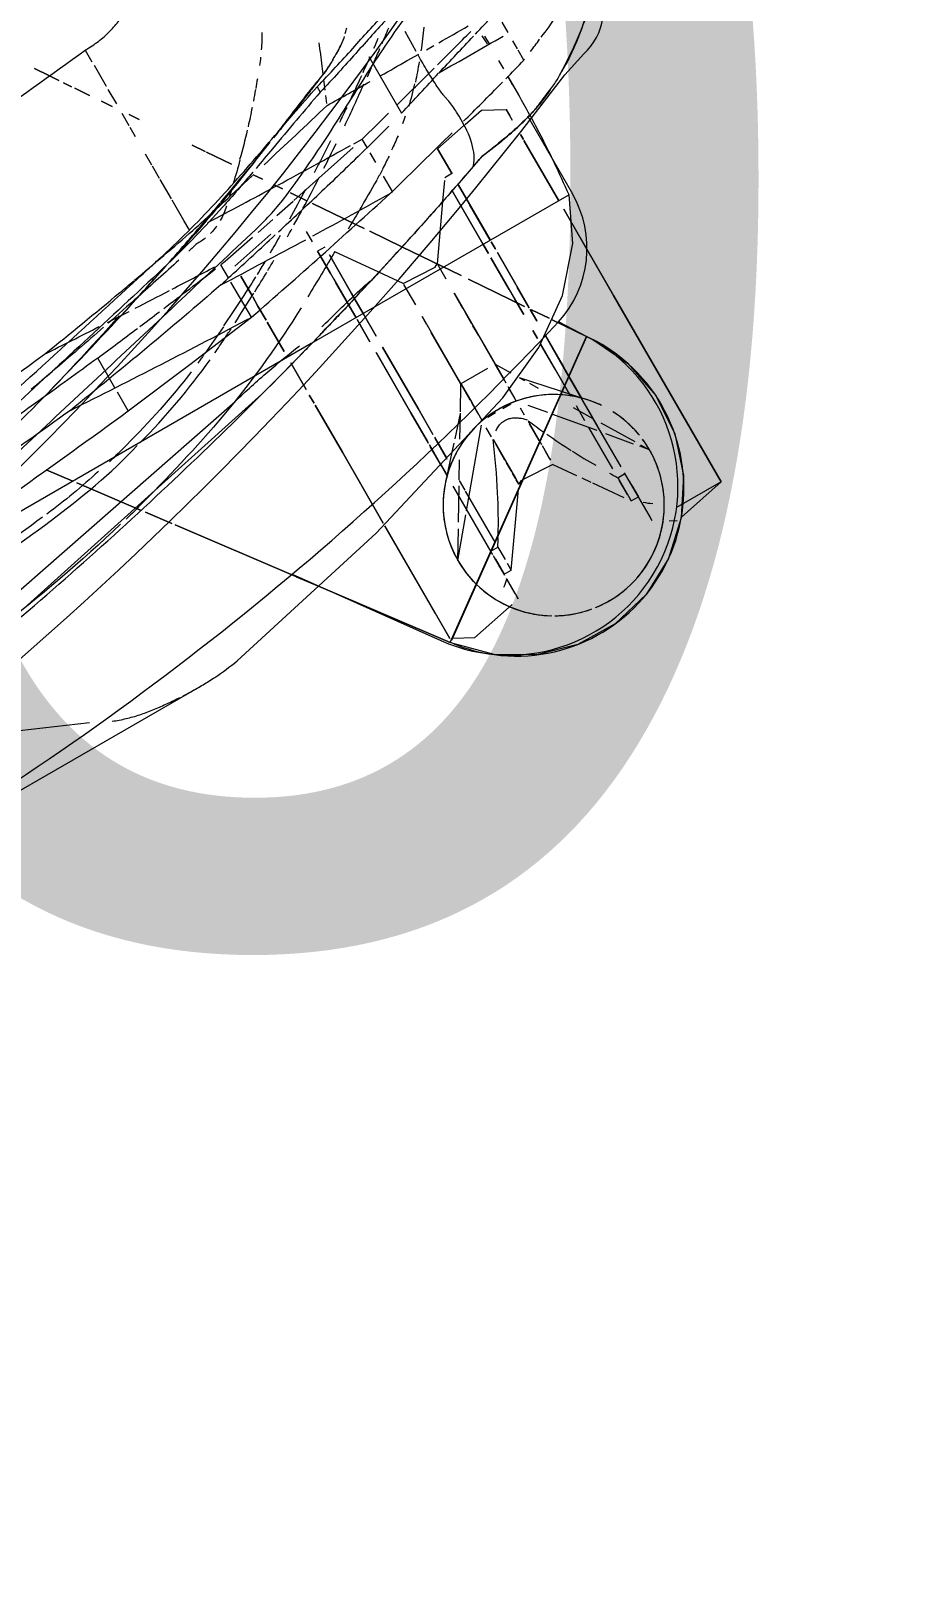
# Model space of a CAD drawing. Header units: inches. Extents: x 6664 to 8129, y 209 to 1287.
# Drawn here: x 7407.92 to 7413.18, y 523.43 to 532.66 of the extents above; entities that cross this region are included whole.
import ezdxf

# ---------------------------------------------------------------- set-up
doc = ezdxf.new("R2010")
doc.units = ezdxf.units.IN
doc.header["$MEASUREMENT"] = 0
doc.layers.add('A-ANNO-NOTE', color=131, linetype='Continuous', lineweight=30)
doc.layers.add('I-FURN', color=30, linetype='Continuous', lineweight=9)
doc.styles.add('Swis721 Lt BT', font='swissl.ttf', dxfattribs={"height": 9})

# ---------------------------------------------------------------- blocks, each defined once
blk = doc.blocks.new('Allsteel Seating Acuity Work-Conference Chair1 - Fully Adj_ Arms_ Mesh Back-V142-11th FLOOR POWER _ SIGNAL')
at = {"layer": 'I-FURN', "lineweight": 13}
for p, q in [((-8.5764, 10.8965), (-8.2657, 10.9604)), ((-6.7116, 10.9104), (-8.3158, 9.745)), ((-6.6965, 10.9183), (-8.3147, 9.7427)), ((-8.2332, 10.9671), (-8.1908, 10.9439)), ((-6.7073, 10.9327), (-6.698, 10.9203)), ((-6.7073, 10.9327), (-6.6965, 10.9183)), ((-6.6965, 10.9183), (-6.1824, 10.2331)), ((-6.1824, 10.2331), (-6.6965, 10.9183)), ((-8.5764, 10.8965), (-8.2698, 10.8965)), ((-8.5764, 10.8965), (-8.5764, 9.2955)), ((-8.5764, 9.6129), (-8.5764, 10.8965)), ((-8.5764, 10.8965), (-8.5764, 9.6129)), ((-8.104, 10.7918), (-8.104, 10.8893)), ((-8.104, 10.8701), (-8.104, 10.5607)), ((-7.1785, 10.8952), (-7.1785, 10.8701)), ((-7.1785, 10.7607), (-7.1785, 10.8952)), ((-7.1785, 10.8601), (-7.1785, 10.7557)), ((-6.706, 10.8965), (-6.706, 10.7245)), ((-6.706, 10.1201), (-6.706, 10.8965)), ((-6.0819, 10.0936), (-6.6529, 10.8794)), ((-8.104, 10.6166), (-8.104, 10.7607)), ((-8.0546, 10.7267), (-8.104, 10.7267)), ((-8.104, 10.6481), (-8.104, 10.7265)), ((-8.104, 10.7265), (-8.104, 10.6403)), ((-8.0546, 10.7265), (-8.0546, 10.7267)), ((-8.0546, 10.7267), (-8.0546, 10.6972)), ((-8.0546, 10.5701), (-8.0546, 10.7265)), ((-7.2278, 10.7267), (-7.5048, 10.3311)), ((-7.1785, 10.7267), (-7.2278, 10.7267)), ((-7.2278, 10.7265), (-7.2278, 10.7267)), ((-7.2278, 10.7267), (-7.2278, 10.6817)), ((-7.2278, 10.6786), (-7.2278, 10.7265)), ((-7.1785, 10.7351), (-7.1785, 10.5991)), ((-7.1785, 10.6226), (-7.1785, 10.7265)), ((-7.1785, 10.7265), (-7.1785, 10.6113)), ((-6.706, 10.7245), (-6.706, 10.1201)), ((-8.0546, 10.6817), (-8.0546, 10.5825)), ((-7.9079, 10.5172), (-8.0271, 10.6873)), ((-7.2278, 10.567), (-7.2278, 10.6521)), ((-7.1785, 10.6764), (-7.1785, 10.62)), ((-8.0546, 10.567), (-8.104, 10.567)), ((-7.1785, 10.567), (-7.2278, 10.567)), ((-7.2278, 10.5328), (-7.2278, 10.1811)), ((-7.1785, 10.5926), (-7.1785, 10.1255)), ((-7.1785, 10.5712), (-7.1785, 10.1742)), ((-8.2698, 10.464), (-8.3017, 10.5172)), ((-8.3017, 10.5172), (-8.2627, 10.4705)), ((-8.2368, 10.4395), (-8.1239, 10.3044)), ((-8.104, 10.5196), (-8.104, 10.2524)), ((-8.104, 10.5097), (-8.104, 10.1841)), ((-8.0546, 10.5056), (-8.0546, 10.2195)), ((-7.868, 10.4601), (-7.9019, 10.5086)), ((-6.9807, 10.5172), (-7.1582, 10.3047)), ((-6.9807, 10.5172), (-7.0775, 10.356)), ((-8.1301, 10.2314), (-8.2496, 10.4305)), ((-7.7587, 10.3041), (-7.8479, 10.4314)), ((-2.8289, 10.3989), (-5.2596, 10.3989)), ((-8.0879, 10.2613), (-7.9039, 10.0411)), ((-7.7587, 10.3041), (-7.569, 10.294)), ((-7.7587, 10.2637), (-7.7587, 10.2743)), ((-7.7587, 10.2686), (-7.7587, 10.2148)), ((-7.7587, 10.174), (-7.7587, 10.2637)), ((-7.569, 10.294), (-7.5445, 10.2927)), ((-7.5445, 10.2927), (-7.5237, 10.3041)), ((-7.5237, 10.2637), (-7.5237, 10.3041)), ((-7.5237, 10.3041), (-7.5237, 10.2743)), ((-7.5237, 10.2686), (-7.5237, 10.23)), ((-7.5237, 9.997), (-7.5237, 10.2637)), ((-7.1742, 10.2857), (-7.5058, 9.8887)), ((-7.0987, 10.3207), (-7.2097, 10.1359)), ((-4.1416, 10.0598), (-4.5915, 10.2549)), ((-8.104, 10.2381), (-8.104, 10.0611)), ((-8.104, 10.1742), (-8.104, 10.057)), ((-8.0333, 10.0702), (-8.1028, 10.186)), ((-8.0546, 10.1742), (-8.0546, 10.0721)), ((-7.7587, 10.0068), (-7.7587, 10.1678)), ((-7.5237, 10.2148), (-7.5237, 10.1578)), ((-7.2278, 10.1742), (-7.2278, 10.1093)), ((-7.1785, 10.1742), (-7.1785, 10.1197)), ((-6.1824, 10.2331), (-6.0962, 10.1182)), ((-6.0962, 10.1182), (-6.1824, 10.2331)), ((-8.1252, 10.0677), (-7.8451, 9.7567)), ((-7.7587, 10.1388), (-7.7587, 10.0246)), ((-7.5237, 10.1388), (-7.5237, 10.0246)), ((-7.2285, 10.1045), (-7.2899, 10.0022)), ((-7.2735, 9.9385), (-7.1572, 10.0677)), ((-6.706, 10.102), (-6.706, 9.6129)), ((-6.706, 9.6129), (-6.706, 10.102)), ((-6.0941, 10.1154), (-5.6241, 9.489)), ((-5.6241, 9.489), (-6.0941, 10.1154)), ((-8.104, 10.0558), (-8.104, 9.8492)), ((-8.104, 10.0518), (-8.104, 9.8483)), ((-8.104, 9.6129), (-8.104, 10.0459)), ((-8.104, 9.8338), (-8.104, 10.0459)), ((-8.0546, 10.0058), (-8.0546, 9.8189)), ((-8.0546, 9.644), (-8.0546, 10.0021)), ((-7.8872, 10.0211), (-7.8074, 9.9255)), ((-7.5237, 9.9791), (-7.5237, 9.9156)), ((-7.1785, 10.0558), (-7.1785, 9.9779)), ((-7.1785, 10.0518), (-7.1785, 9.9755)), ((-7.1785, 9.9664), (-7.1785, 10.0459)), ((-7.1785, 9.9667), (-7.1785, 10.0459)), ((-7.1785, 9.9779), (-7.1785, 9.8492)), ((-7.1785, 9.9755), (-7.1785, 9.8483)), ((-7.7587, 9.9638), (-7.7587, 9.9156)), ((-7.3533, 9.8967), (-7.4335, 9.7632)), ((-7.3103, 9.8977), (-7.2735, 9.9385)), ((-7.2278, 9.9627), (-7.2278, 9.8189)), ((-7.2278, 9.8106), (-7.2278, 9.9533)), ((-7.1785, 9.8326), (-7.1785, 9.9667)), ((-7.1785, 9.8338), (-7.1785, 9.9664)), ((-8.104, 9.8462), (-8.104, 9.6129)), ((-8.104, 9.8452), (-8.104, 9.6129)), ((-8.104, 9.6129), (-8.104, 9.8309)), ((-8.0546, 9.8189), (-8.0546, 9.6453)), ((-7.8794, 9.8139), (-7.9102, 9.8652)), ((-7.7587, 9.7668), (-7.7587, 9.8672)), ((-7.7587, 9.8485), (-7.7587, 9.7778)), ((-7.7587, 9.7683), (-7.7587, 9.8373)), ((-7.7212, 9.8672), (-7.6666, 9.8672)), ((-7.6158, 9.8672), (-7.5612, 9.8672)), ((-7.5237, 9.7423), (-7.5237, 9.8627)), ((-7.5237, 9.8247), (-7.5237, 9.7506)), ((-7.5237, 9.8138), (-7.5237, 9.7423)), ((-7.4308, 9.7638), (-7.3272, 9.8788)), ((-7.2278, 9.7948), (-7.2278, 9.6129)), ((-7.1785, 9.8241), (-7.1785, 9.6129)), ((-7.1785, 9.8233), (-7.1785, 9.6129)), ((-7.1785, 9.6129), (-7.1785, 9.8118)), ((-7.1785, 9.6129), (-7.1785, 9.8103)), ((-8.3161, 9.7448), (-8.3381, 9.7773)), ((-8.3147, 9.7427), (-8.3381, 9.7773)), ((-8.3147, 9.7427), (-8.2127, 9.5842)), ((-8.3147, 9.7427), (-8.1846, 9.5509)), ((-8.1846, 9.5509), (-8.3147, 9.7427)), ((-7.8448, 9.7563), (-7.8625, 9.7857)), ((-7.8451, 9.7567), (-7.8446, 9.756)), ((-7.7587, 9.6129), (-7.8142, 9.7053)), ((-7.7587, 9.6129), (-7.7587, 9.7423)), ((-7.7587, 9.7245), (-7.7587, 9.6129)), ((-7.7587, 9.6129), (-7.7587, 9.7175)), ((-7.5237, 9.6143), (-7.5237, 9.7423)), ((-7.5237, 9.7245), (-7.5237, 9.6144)), ((-7.5237, 9.7175), (-7.5237, 9.6143)), ((-7.4376, 9.7563), (-7.5224, 9.6151)), ((-7.2278, 9.6129), (-7.2278, 9.7874)), ((-8.5764, 9.0969), (-8.5764, 9.6129)), ((-8.5764, 9.6129), (-8.5764, 9.0969)), ((-8.0546, 9.606), (-8.0546, 9.5509)), ((-8.0546, 9.5509), (-8.0546, 9.606)), ((-7.7587, 9.6129), (-7.7587, 9.478)), ((-7.7587, 9.1241), (-7.7587, 9.6129)), ((-7.5263, 9.6129), (-7.7096, 9.6129)), ((-7.5237, 9.6129), (-7.5237, 9.2584)), ((-7.5237, 9.1492), (-7.5237, 9.6129)), ((-7.2278, 9.6129), (-7.2278, 9.1902)), ((-7.2278, 9.1902), (-7.2278, 9.6129)), ((-7.1785, 9.6129), (-7.1785, 9.1988)), ((-7.1785, 9.1988), (-7.1785, 9.6129)), ((-7.1785, 9.6129), (-7.1785, 9.2045)), ((-7.1785, 9.2045), (-7.1785, 9.6129)), ((-6.706, 9.6129), (-6.706, 9.2877)), ((-6.706, 9.2877), (-6.706, 9.6129)), ((-6.4622, 9.0725), (-3.8681, 9.6219)), ((-8.1755, 9.5375), (-8.1096, 9.4402)), ((-8.1096, 9.4402), (-8.1755, 9.5375)), ((-8.104, 9.5152), (-8.104, 9.438)), ((-8.104, 9.438), (-8.104, 9.5152)), ((-8.104, 9.5133), (-8.104, 9.4346)), ((-8.104, 9.4346), (-8.104, 9.5133)), ((-8.104, 9.424), (-8.104, 9.2806)), ((-8.104, 9.0471), (-8.104, 9.424)), ((-8.0546, 9.4426), (-8.0546, 9.3442)), ((-8.0546, 9.3442), (-8.0546, 9.4426)), ((-5.6109, 9.4715), (-5.5087, 9.3353)), ((-5.5087, 9.3353), (-5.6109, 9.4715)), ((-8.104, 9.4204), (-8.104, 9.2752)), ((-8.104, 9.2752), (-8.104, 9.4204)), ((-8.0839, 9.4022), (-7.8747, 9.0937)), ((-7.8747, 9.0937), (-8.0839, 9.4022)), ((-8.0546, 9.3442), (-8.0546, 9.2877)), ((-8.0546, 9.0511), (-8.0546, 9.3442)), ((-7.7587, 9.4142), (-7.7587, 9.3483)), ((-7.7587, 9.3328), (-7.7587, 9.2584)), ((-8.104, 9.2638), (-8.104, 9.0471)), ((-8.104, 9.2583), (-8.104, 9.0431)), ((-8.104, 9.0431), (-8.104, 9.2583)), ((-8.0546, 9.2687), (-8.0546, 9.0511)), ((-6.706, 9.2749), (-6.706, 9.2179)), ((-6.706, 9.2179), (-6.706, 9.2749)), ((-5.4898, 9.3101), (-5.2861, 9.0387)), ((-5.2861, 9.0387), (-5.4898, 9.3101)), ((-7.7587, 9.2288), (-7.7587, 9.1241)), ((-7.5237, 9.2028), (-7.5237, 9.1492)), ((-6.706, 9.1801), (-6.706, 8.9972)), ((-6.706, 8.9972), (-6.706, 9.1801)), ((-8.5764, 9.0173), (-8.5764, 9.0969)), ((-8.5764, 9.0969), (-8.5764, 9.0173)), ((-7.8479, 9.0541), (-7.6272, 8.7286)), ((-7.6272, 8.7286), (-7.8479, 9.0541)), ((-7.5237, 8.9285), (-7.5237, 9.0689)), ((-7.2278, 9.1137), (-7.2278, 8.9582)), ((-7.2278, 8.9582), (-7.2278, 9.1137)), ((-7.1785, 9.1246), (-7.1785, 8.971)), ((-7.1785, 8.971), (-7.1785, 9.1246)), ((-7.1785, 9.1193), (-7.1785, 9.0112)), ((-7.1785, 9.0112), (-7.1785, 9.1193)), ((-6.6186, 9.0301), (-6.4622, 9.0725)), ((-8.6675, 8.4261), (-8.6675, 8.9634)), ((-8.104, 9.019), (-8.104, 8.971)), ((-8.104, 8.971), (-8.104, 9.019)), ((-8.104, 9.0157), (-8.104, 8.9694)), ((-8.104, 8.9694), (-8.104, 9.0157)), ((-8.0546, 9.0211), (-8.0546, 8.9582)), ((-8.0546, 8.9582), (-8.0546, 9.0211)), ((-7.7587, 8.9285), (-7.7587, 9.0255)), ((-5.2861, 9.0387), (-5.241, 8.9785)), ((-5.241, 8.9785), (-5.2861, 9.0387)), ((-8.6471, 8.958), (-6.8696, 8.958)), ((-8.5764, 8.5427), (-8.5764, 8.9549)), ((-8.5764, 8.9549), (-8.5764, 8.5427)), ((-8.104, 8.9579), (-8.104, 8.7118)), ((-8.104, 8.5818), (-8.104, 8.9579)), ((-8.104, 8.9549), (-8.104, 8.7254)), ((-8.104, 8.5793), (-8.104, 8.9549)), ((-8.0546, 8.9579), (-8.0546, 8.5848)), ((-8.0546, 8.5848), (-8.0546, 8.9579)), ((-7.973, 8.6156), (-7.7587, 8.9217)), ((-7.5237, 8.9217), (-7.4325, 8.7913)), ((-7.2278, 8.9579), (-7.2278, 8.8202)), ((-7.2278, 8.8202), (-7.2278, 8.9579)), ((-7.1785, 8.9579), (-7.1785, 8.8384)), ((-7.1785, 8.8384), (-7.1785, 8.9579)), ((-7.1785, 8.9549), (-7.1785, 8.8475)), ((-7.1785, 8.8475), (-7.1785, 8.9549)), ((-6.8696, 8.958), (-3.5114, 8.958)), ((-6.706, 8.9172), (-6.706, 8.7148)), ((-6.706, 8.7148), (-6.706, 8.9172)), ((-5.2256, 8.958), (-5.1217, 8.8195)), ((-5.1217, 8.8195), (-5.2256, 8.958)), ((-7.4325, 8.7913), (-7.2656, 8.553)), ((-7.2278, 8.8202), (-7.2278, 8.5536)), ((-7.2278, 8.5536), (-7.2278, 8.8202)), ((-7.1785, 8.8475), (-7.1785, 8.7254)), ((-7.1785, 8.5404), (-7.1785, 8.8475)), ((-7.1785, 8.8384), (-7.1785, 8.7118)), ((-7.1785, 8.6921), (-7.1785, 8.8384)), ((-8.104, 8.7052), (-8.104, 8.5793)), ((-8.104, 8.6921), (-8.104, 8.5818)), ((-7.6272, 8.7286), (-7.5074, 8.5519)), ((-7.5074, 8.5519), (-7.6272, 8.7286)), ((-6.706, 8.702), (-6.706, 8.6047)), ((-6.706, 8.6047), (-6.706, 8.702)), ((-5.7217, 8.7591), (-5.7217, 8.6309)), ((-8.0457, 8.5117), (-7.9747, 8.6132)), ((-7.1785, 8.6582), (-7.1785, 8.5405)), ((-7.1785, 8.6482), (-7.1785, 8.5536)), ((-7.1785, 8.5536), (-7.1785, 8.6482)), ((-6.706, 8.6047), (-6.706, 8.542)), ((-6.706, 8.542), (-6.706, 8.6047)), ((-6.6392, 8.6439), (-6.6372, 8.3997)), ((-5.7217, 8.6002), (-5.7217, 8.4829)), ((-8.5764, 8.5012), (-8.5764, 8.5371)), ((-8.5764, 8.5371), (-8.5764, 8.5012)), ((-8.104, 8.5012), (-8.104, 8.3292)), ((-8.104, 8.3292), (-8.104, 8.5012)), ((-8.104, 8.4991), (-8.0546, 8.4991)), ((-7.4871, 8.5219), (-7.4582, 8.4793)), ((-7.4582, 8.4793), (-7.4871, 8.5219)), ((-7.2278, 8.4991), (-7.1785, 8.4991)), ((-7.1785, 8.5536), (-7.1785, 8.4991)), ((-7.1785, 8.4991), (-7.1785, 8.5536)), ((-6.706, 8.5298), (-6.706, 8.3987)), ((-6.706, 8.3987), (-6.706, 8.5298)), ((-8.5764, 8.4059), (-8.5764, 8.3292)), ((-7.7433, 8.4135), (-7.7434, 8.3093)), ((-7.7342, 8.4157), (-7.7433, 8.4135)), ((-7.7251, 8.418), (-7.7342, 8.4157)), ((-7.4555, 8.4754), (-7.4116, 8.4105)), ((-7.4116, 8.4105), (-7.4555, 8.4754)), ((-7.4101, 8.4084), (-7.2937, 8.2366)), ((-7.2937, 8.2366), (-7.4101, 8.4084)), ((-7.1785, 8.3632), (-7.1785, 8.4355)), ((-5.7217, 8.4805), (-5.7217, 8.3954)), ((-9.1438, 8.274), (-8.9829, 8.3254)), ((-8.5764, 8.3292), (-8.5764, 8.373)), ((-8.104, 8.3292), (-8.3066, 8.2876)), ((-6.706, 8.3292), (-6.9868, 8.2715)), ((-6.637, 8.3714), (-6.6363, 8.2808)), ((-8.6853, 8.2921), (-8.6853, 8.164)), ((-7.0411, 8.2012), (-6.9273, 8.2245)), ((-6.8832, 8.2334), (-6.6705, 8.276)), ((-6.6705, 8.276), (-6.6363, 8.2808)), ((-5.9442, 8.2436), (-6.0239, 8.2476)), ((-5.8787, 8.2402), (-5.9442, 8.2436)), ((-8.3095, 8.1549), (-8.3048, 8.1165)), ((-7.7435, 8.2146), (-7.7436, 8.1469)), ((-7.6717, 8.0682), (-7.207, 8.167)), ((-7.2701, 8.2018), (-7.2119, 8.1159)), ((-7.2119, 8.1159), (-7.2701, 8.2018)), ((-7.2003, 8.1684), (-7.072, 8.1949)), ((-8.8156, 8.1267), (-8.8156, 8.0591)), ((-8.8156, 8.049), (-8.8156, 7.9945)), ((-8.6853, 8.1118), (-8.6853, 8.0554)), ((-8.3048, 8.1165), (-8.2971, 8.0782)), ((-8.0248, 7.6468), (-8.0248, 8.0364)), ((-7.7437, 8.1114), (-7.7437, 8.0525)), ((-7.6857, 8.0514), (-7.7437, 8.0525)), ((-7.1821, 8.072), (-7.1512, 8.0264)), ((-7.1512, 8.0264), (-7.1821, 8.072)), ((-7.1084, 7.9633), (-7.0735, 7.9118)), ((-7.0735, 7.9118), (-7.1084, 7.9633)), ((-6.6562, 8.0061), (-6.7158, 7.9929)), ((-6.5769, 7.9406), (-6.5769, 8.0031)), ((-8.8156, 7.9377), (-8.8156, 7.8667)), ((-8.6853, 7.9405), (-8.6853, 7.8873)), ((-6.9601, 7.938), (-7.0678, 7.9134)), ((-6.5769, 7.7991), (-6.5769, 7.9384)), ((-8.3423, 7.783), (-8.3931, 7.7834)), ((-8.211, 7.7819), (-8.2902, 7.7826)), ((-8.284, 7.762), (-8.2862, 7.6243)), ((-7.6671, 7.7643), (-7.6864, 7.7184)), ((-6.9924, 7.7921), (-6.8996, 7.6552)), ((-6.8996, 7.6552), (-6.9924, 7.7921)), ((-6.5769, 7.6583), (-6.5769, 7.7921)), ((-7.6985, 7.6895), (-7.7234, 7.6302)), ((-7.666, 7.6478), (-7.666, 7.6851)), ((-7.7355, 7.6014), (-7.7541, 7.557)), ((-6.8945, 7.6478), (-6.8464, 7.5768)), ((-6.8464, 7.5768), (-6.8945, 7.6478)), ((-6.5769, 7.5639), (-6.5769, 7.6478)), ((-7.7546, 7.5557), (-7.7883, 7.4754)), ((-6.5769, 7.4815), (-6.5769, 7.5557)), ((-7.7893, 7.4731), (-7.8087, 7.4268)), ((-6.5769, 7.297), (-6.5769, 7.3624)), ((-6.6486, 7.2851), (-6.612, 7.2311)), ((-6.612, 7.2311), (-6.6486, 7.2851)), ((-6.5769, 7.201), (-6.5769, 7.2847)), ((-6.5769, 7.037), (-6.5769, 7.1372)), ((-6.5483, 7.1371), (-6.5087, 7.0787)), ((-6.5087, 7.0787), (-6.5483, 7.1371)), ((-6.5769, 6.8703), (-6.5769, 7.0141)), ((-6.4643, 7.0131), (-6.4097, 6.9326)), ((-6.4097, 6.9326), (-6.4643, 7.0131)), ((-6.5769, 6.7651), (-6.5769, 6.8461)), ((-6.3974, 6.9144), (-6.3675, 6.8703)), ((-6.3675, 6.8703), (-6.3974, 6.9144)), ((-6.3496, 6.8439), (-6.3124, 6.7891)), ((-6.3124, 6.7891), (-6.3496, 6.8439)), ((-6.3124, 6.7891), (-6.2584, 6.7094)), ((-6.2584, 6.7094), (-6.3124, 6.7891))]:
    blk.add_line(p, q, dxfattribs=at)
at = {"layer": 'I-FURN', "lineweight": 13, "flags": 128}
for points in [[(-8.3381, 9.7773), (-8.4478, 10.0064), (-8.4961, 10.2558), (-8.4801, 10.5094), (-8.4008, 10.7507), (-8.2632, 10.9642), (-8.0762, 11.1362), (-7.852, 11.2556), (-7.6049, 11.3146), (-7.3509, 11.3094), (-7.1064, 11.2405), (-6.8871, 11.1121), (-6.7073, 10.9327)], [(-7.1293, 10.9066), (-6.8352, 10.9671), (-6.7219, 10.9051)], [(-5.5394, 10.3766), (-6.6394, 10.131), (-7.6979, 9.8097)], [(-7.6979, 9.8097), (-8.0342, 9.6584), (-8.3133, 9.459), (-8.5211, 9.2215), (-8.6471, 8.958)], [(-2.3073, 9.7547), (-3.1572, 9.6552), (-6.3037, 9.0301)], [(-7.5237, 8.9217), (-7.738, 8.933), (-7.7587, 8.9217)], [(-5.7217, 8.7591), (-6.1803, 8.7034), (-6.6391, 8.6438)], [(-8.3199, 8.2848), (-8.4472, 8.2586), (-8.5764, 8.3292)], [(-9.274, 8.0782), (-9.2058, 8.1392), (-9.134, 8.1961)]]:
    blk.add_lwpolyline(points, dxfattribs=at)
at = {"layer": 'I-FURN', "lineweight": 13}
for centre, radius, start, end in [((-7.498, 10.3201), 1.0002, 52.35706, 198.27717), ((-7.4677, 10.2875), 1.0071, 36, 212.75005), ((-7.6412, 10.5172), 0.6605, 90, 135), ((-7.6412, 10.5172), 0.6605, 82.27025, 101.50951), ((-7.6412, 10.5172), 0.6605, 83.64836, 90), ((-7.6412, 10.5172), 0.6605, 83.1901, 88.49194), ((-7.6412, 10.5172), 0.6605, 108.99408, 164.08439), ((-7.6412, 10.5172), 0.6605, 110.42971, 151.28912), ((-7.6412, 10.5172), 0.6605, 62.86263, 80.22086), ((-7.6412, 10.5172), 0.6605, 61.55583, 78.67414), ((-7.6412, 10.5172), 0.6605, 60.52479, 75), ((-7.498, 10.3201), 1.0002, 37.76505, 52.35706), ((-7.6412, 10.5172), 0.6605, 21.70629, 58.9958), ((-7.6412, 10.5172), 0.6605, 15.53104, 57.59479), ((-7.6412, 10.5172), 0.6605, 49.34282, 55.95049), ((-7.6412, 10.5172), 0.6605, 42.33069, 49.34282), ((-7.6412, 10.5172), 0.6605, 138.59294, 180), ((-7.6412, 10.5172), 0.6605, 28.71088, 39.61894), ((-7.6412, 10.5172), 0.6605, 168.52944, 180), ((-7.6412, 10.5172), 0.6605, 360, 15), ((-7.6412, 10.5172), 0.6605, 360, 14.41533), ((-7.6412, 10.5172), 0.6605, 180, 185.78576), ((-7.6412, 10.5172), 0.6605, 180, 186.4611), ((-7.6412, 10.5172), 0.6605, 240, 360), ((-7.6412, 10.5172), 0.6605, 344.22301, 360), ((-7.6412, 10.5172), 0.6605, 189.23045, 206.38423), ((-7.6412, 10.5172), 0.6605, 189.92543, 207.60018), ((-2.86, -8.097), 18.4737, 89.88359, 106.84285), ((-7.6412, 10.5172), 0.6605, 322.01514, 342.41458), ((0.0519, -13.0915), 23.2445, 68.24426, 112.87259), ((-7.6412, 10.5172), 0.6605, 214.43663, 222.00772), ((-7.6412, 10.5172), 0.6605, 214.57778, 236.56284), ((-7.6412, 10.5172), 0.6605, 222.88576, 225), ((-7.6412, 10.5172), 0.6605, 315, 317.11424), ((-7.6412, 10.5172), 0.6605, 317.87136, 322.01514), ((-7.498, 10.3201), 1.0002, 198.27717, 212.86918), ((-7.6412, 10.5172), 0.6605, 225.11885, 270), ((-7.6412, 10.5172), 0.6605, 270, 307.05495), ((-7.6412, 10.5172), 0.6605, 309.76486, 314.88115), ((-8.0165, 8.9634), 0.651, 107.54352, 180), ((0, -10.3529), 19.7214, 61.76295, 118.23705), ((-9.0642, 7.9165), 0.3662, 102.5519, 180)]:
    blk.add_arc(centre, radius, start, end, dxfattribs=at)
for centre, major_axis, ratio, start_param, end_param in [((-12.8026, -108.2313), (28.5184, 116.5152), 0.638264, 0.288723, 0.302392), ((-8.7402, -42.0296), (52.7574, 0), 0.961262, 1.507908, 1.53096), ((-11.4308, -112.8902), (28.7339, 121.7409), 0.625221, 0.315625, 0.321582), ((-8.7402, -42.3667), (52.841, 0), 0.961262, 1.541634, 1.551586), ((-8.7402, -42.3667), (52.841, 0), 0.961262, 1.529838, 1.540712), ((-11.2926, -106.3062), (28.4288, 114.5467), 0.64321, 0.30951, 0.313966), ((20.9098, -12.0439), (-38.0837, 13.0966), 0.439883, 5.657166, 5.660124), ((-15.5982, -103.6077), (28.2059, 110.8472), 0.652036, 0.250803, 0.255799), ((-15.5982, -103.6077), (28.2059, 110.8472), 0.652036, 0.248487, 0.250367), ((-15.5982, -103.6077), (28.2059, 110.8472), 0.652036, 0.244429, 0.248248), ((-9.2436, -23.4303), (7.5098, 31.8178), 0.625221, 0.324561, 0.332475), ((-11.4308, -112.8902), (28.7339, 121.7409), 0.625221, 0.322732, 0.324562), ((-11.2926, -106.3062), (28.4288, 114.5467), 0.64321, 0.314311, 0.318422), ((-8.7402, -42.0394), (52.384, 0), 0.961262, 1.524459, 1.529929), ((-8.7402, -42.0394), (52.384, 0), 0.961262, 1.519698, 1.524082), ((-8.7402, -42.0394), (52.384, 0), 0.961262, 1.50812, 1.515103), ((-9.2436, -23.4303), (7.5098, 31.8178), 0.625221, 0.333839, 0.340835), ((10.6148, 8.2514), (18.9283, 0), 0.248134, 3.153359, 3.162132), ((-8.4397, -23.327), (7.3217, 31.6563), 0.617887, 0.338309, 0.353173), ((-11.4127, -112.4255), (28.5379, 120.9106), 0.625221, 0.315545, 0.318189), ((-8.7402, -42.3725), (52.4666, 0), 0.961262, 1.540855, 1.550297), ((-8.7402, -42.3725), (52.4666, 0), 0.961262, 1.531824, 1.540583), ((-11.4127, -112.4255), (28.5379, 120.9106), 0.625221, 0.319027, 0.32276), ((-11.276, -105.8969), (28.237, 113.7739), 0.64321, 0.310084, 0.313203), ((20.862, -12.4604), (-38.0278, 13.1622), 0.44084, 5.65868, 5.660937), ((-8.7402, -42.9129), (52.9031, 0), 0.961262, 1.563194, 1.571545), ((-11.4127, -112.4255), (28.5379, 120.9106), 0.625221, 0.323106, 0.32649), ((-10.0934, -115.7518), (28.867, 124.8103), 0.617887, 0.336855, 0.340344), ((-11.276, -105.8969), (28.237, 113.7739), 0.64321, 0.315749, 0.322176), ((-10.0934, -115.7518), (28.867, 124.8103), 0.617887, 0.340547, 0.342389), ((-8.7402, -42.6993), (52.5182, 0), 0.961262, 1.564848, 1.568693), ((-8.7402, -42.6993), (52.5182, 0), 0.961262, 1.557246, 1.560719), ((-8.7402, -42.6993), (52.5182, 0), 0.961262, 1.550286, 1.555893)]:
    blk.add_ellipse(centre, major_axis=major_axis, ratio=ratio, start_param=start_param, end_param=end_param, dxfattribs=at)
for points in [[(-8.2205, 10.8345), (-8.2393, 10.8002), (-8.2591, 10.7572), (-8.2747, 10.7042)], [(-7.0243, 10.7532), (-7.0362, 10.7845), (-7.0493, 10.8115), (-7.0619, 10.8345)], [(-8.1136, 10.7695), (-8.1278, 10.782), (-8.1423, 10.794), (-8.1585, 10.8033)], [(-7.1392, 10.793), (-7.1529, 10.7833), (-7.166, 10.7725), (-7.1785, 10.7607)], [(-8.2872, 10.655), (-8.296, 10.6136), (-8.3017, 10.5675), (-8.3017, 10.5172)], [(-6.9807, 10.5172), (-6.9807, 10.5826), (-6.9903, 10.6409), (-7.0039, 10.6909)], [(-8.0246, 10.5181), (-8.0345, 10.5344), (-8.0445, 10.5507), (-8.0546, 10.567)], [(-7.2278, 10.567), (-7.238, 10.5507), (-7.248, 10.5343), (-7.2579, 10.5179)], [(-7.8979, 10.2927), (-7.9234, 10.3416), (-7.9509, 10.3896), (-7.9788, 10.4373)], [(-7.2635, 10.5086), (-7.3074, 10.4355), (-7.3502, 10.3619), (-7.3877, 10.2865)], [(-6.9906, 10.4031), (-6.9872, 10.4229), (-6.9822, 10.4618), (-6.9807, 10.4991), (-6.9807, 10.5172)], [(-7.8172, 10.1288), (-7.8421, 10.1824), (-7.8674, 10.2357), (-7.8953, 10.2877)], [(-7.3877, 10.2865), (-7.4371, 10.1915), (-7.4824, 10.095), (-7.5237, 9.997)], [(-7.762, 10.0048), (-7.777, 10.04), (-7.7921, 10.0753), (-7.8077, 10.1103)], [(-8.104, 10.0459), (-8.0962, 10.0382), (-8.0801, 10.0233), (-8.0632, 10.009), (-8.0546, 10.0021)], [(-8.0546, 10.0021), (-8.0224, 9.9762), (-7.9557, 9.9328), (-7.8568, 9.89), (-7.7908, 9.873), (-7.7587, 9.8672)], [(-7.3007, 9.9513), (-7.276, 9.9661), (-7.2516, 9.983), (-7.2278, 10.0021)], [(-7.2278, 10.0021), (-7.2192, 10.009), (-7.2023, 10.0233), (-7.1863, 10.0382), (-7.1785, 10.0459)], [(-7.7587, 9.8672), (-7.7301, 9.8621), (-7.6986, 9.8584), (-7.6659, 9.8572)], [(-7.6659, 9.8572), (-7.6495, 9.8566), (-7.6325, 9.8563), (-7.6161, 9.8569)], [(-2.3389, 9.8137), (-2.8581, 9.7647), (-3.8904, 9.6349), (-5.4227, 9.3438), (-6.4255, 9.088), (-6.9227, 8.9444)], [(-2.1464, 9.233), (-2.5494, 9.1648), (-3.3527, 9.0168), (-4.5478, 8.7543), (-5.7375, 8.48), (-6.5281, 8.295), (-6.9227, 8.2022)], [(-4.9896, 9.096), (-5.2187, 9.0674), (-5.4494, 9.0329), (-5.6646, 8.9655)], [(-4.2948, 9.1384), (-4.5297, 9.1385), (-4.7606, 9.1245), (-4.9896, 9.096)], [(-4.9621, 9.053), (-4.7419, 9.0797), (-4.5201, 9.0928), (-4.2948, 9.0927)], [(-5.6865, 8.9596), (-5.8974, 8.9017), (-6.1007, 8.8289), (-6.2982, 8.7393)], [(-5.612, 8.9313), (-5.5657, 8.9433), (-5.5191, 8.9553), (-5.4723, 8.9667)], [(-5.3866, 8.9839), (-5.257, 9.0107), (-5.1261, 9.0355), (-4.9935, 9.0498)], [(-6.9227, 8.9444), (-7.0966, 8.8932), (-7.4392, 8.7919), (-7.9122, 8.6374), (-8.1869, 8.5446), (-8.3104, 8.4998)], [(-7.0078, 8.9197), (-7.0069, 8.92), (-7.006, 8.9203), (-7.005, 8.9205)], [(-6.1643, 8.7462), (-5.9853, 8.8207), (-5.8009, 8.8788), (-5.612, 8.9313)], [(-4.0728, 8.9123), (-4.3472, 8.8911), (-4.8964, 8.8443), (-5.4465, 8.7889), (-5.7217, 8.7591)], [(-7.6117, 8.7348), (-7.5427, 8.7568), (-7.4657, 8.7806), (-7.3829, 8.8069)], [(-7.3405, 8.8149), (-7.3477, 8.8136), (-7.3619, 8.8109), (-7.3759, 8.8082), (-7.3829, 8.8069)], [(-7.3829, 8.8069), (-7.3786, 8.8082), (-7.3699, 8.8109), (-7.3613, 8.8135), (-7.3569, 8.8149)], [(-7.793, 8.6761), (-7.7418, 8.6929), (-7.6842, 8.7118), (-7.6117, 8.7348)], [(-7.267, 8.5532), (-7.1755, 8.6045), (-7.0831, 8.6555), (-6.9904, 8.7063)], [(-6.4657, 8.6082), (-6.4076, 8.6364), (-6.3486, 8.6638), (-6.2893, 8.6909)], [(-6.3433, 8.7179), (-6.3733, 8.7036), (-6.4031, 8.6892), (-6.4327, 8.6747)], [(-6.2827, 8.6943), (-6.2634, 8.7031), (-6.2441, 8.7118), (-6.2248, 8.7204)], [(-8.2368, 8.5257), (-8.1879, 8.5427), (-8.0947, 8.575), (-8.0111, 8.6034), (-7.9717, 8.6166)], [(-7.9717, 8.6166), (-7.9648, 8.6192), (-7.9271, 8.6315), (-7.8442, 8.6592), (-7.793, 8.6761)], [(-6.7805, 8.4472), (-6.6793, 8.5018), (-6.5745, 8.553), (-6.4688, 8.6036)], [(-6.5379, 8.6226), (-6.6008, 8.5909), (-6.6627, 8.5585), (-6.724, 8.5256)], [(-6.4329, 8.6747), (-6.455, 8.6639), (-6.477, 8.653), (-6.4989, 8.6421)], [(-5.4245, 8.5838), (-5.2102, 8.6058), (-4.9938, 8.6258), (-4.7752, 8.6438)], [(-8.25, 8.5093), (-8.2743, 8.4774), (-8.309, 8.3932), (-8.3158, 8.2685), (-8.3122, 8.1961)], [(-8.3104, 8.4998), (-8.2972, 8.5045), (-8.2717, 8.5135), (-8.2481, 8.5217), (-8.2368, 8.5257)], [(-8.2368, 8.5257), (-8.239, 8.5231), (-8.2434, 8.5178), (-8.2478, 8.5122), (-8.25, 8.5093)], [(-6.7321, 8.5218), (-6.7729, 8.4999), (-6.8133, 8.4778), (-6.8534, 8.4555)], [(-6.5765, 8.3847), (-6.3884, 8.421), (-6.0083, 8.4904), (-5.6204, 8.5537), (-5.4245, 8.5838)], [(-8.6829, 8.4252), (-8.685, 8.337), (-8.6849, 8.2502), (-8.6832, 8.1645)], [(-8.6346, 8.4434), (-8.6361, 8.4431), (-8.6376, 8.4427), (-8.639, 8.4423)], [(-7.6966, 8.308), (-7.6377, 8.3422), (-7.5788, 8.3763), (-7.5194, 8.4104)], [(-7.5097, 8.4157), (-7.4742, 8.436), (-7.4388, 8.4562), (-7.4032, 8.4764)], [(-6.8638, 8.4499), (-6.8845, 8.4384), (-6.9051, 8.4268), (-6.9257, 8.4151)], [(-6.8729, 8.3966), (-6.8473, 8.4108), (-6.8217, 8.425), (-6.7959, 8.439)], [(-5.2257, 8.4644), (-5.4725, 8.3972), (-5.7163, 8.3204), (-5.9592, 8.2409)], [(-5.7217, 8.3954), (-5.5752, 8.4112), (-5.4288, 8.4264), (-5.2824, 8.441)], [(-7.0653, 8.3344), (-7.0805, 8.3254), (-7.0957, 8.3163), (-7.1109, 8.3073)], [(-7.031, 8.3066), (-6.9963, 8.3268), (-6.9616, 8.347), (-6.9267, 8.367)], [(-5.8447, 8.253), (-5.7132, 8.2789), (-5.5815, 8.3044), (-5.4496, 8.3289)], [(-3.4171, 8.3649), (-3.7673, 8.3495), (-4.4581, 8.3093), (-5.1289, 8.2505), (-5.4591, 8.2165)], [(-5.4476, 8.3291), (-5.393, 8.3393), (-5.3384, 8.3493), (-5.2838, 8.3592)], [(-8.9721, 8.3018), (-9.0639, 8.2439), (-9.2168, 8.138), (-9.3081, 8.0517), (-9.3383, 8.0134)], [(-9.134, 8.1961), (-9.1038, 8.2193), (-9.0722, 8.2413), (-9.0393, 8.2623)], [(-7.8319, 8.2207), (-7.8081, 8.2371), (-7.7833, 8.2531), (-7.7584, 8.2689)], [(-7.757, 8.2705), (-7.7376, 8.2829), (-7.7179, 8.2951), (-7.6979, 8.3072)], [(-7.2302, 8.2345), (-7.2893, 8.1979), (-7.3483, 8.161), (-7.4064, 8.1238)], [(-7.2997, 8.1441), (-7.2429, 8.1796), (-7.1861, 8.2152), (-7.1287, 8.2505)], [(-7.1346, 8.2929), (-7.1607, 8.2772), (-7.1867, 8.2614), (-7.2127, 8.2456)], [(-5.9619, 8.249), (-6.0585, 8.2187), (-6.1546, 8.1868), (-6.2505, 8.1541)], [(-6.1115, 8.1992), (-6.0341, 8.2151), (-5.9567, 8.2308), (-5.8792, 8.2463)], [(-7.939, 8.1422), (-7.9146, 8.1612), (-7.8888, 8.1794), (-7.8623, 8.1973)], [(-7.6918, 8.1253), (-7.5808, 8.1537), (-7.4699, 8.1809), (-7.359, 8.2069)], [(-6.9227, 8.2022), (-6.9674, 8.1916), (-7.0552, 8.167), (-7.1401, 8.1358), (-7.1818, 8.1186)], [(-6.4341, 8.1314), (-6.3267, 8.1545), (-6.2192, 8.1772), (-6.1115, 8.1995)], [(-6.2511, 8.156), (-6.2805, 8.1464), (-6.3097, 8.1365), (-6.339, 8.1265)], [(-8.9729, 8.0609), (-9.0213, 8.0402), (-9.0695, 8.0189), (-9.1175, 7.9973)], [(-8.8759, 8.1019), (-8.9036, 8.0904), (-8.9314, 8.0788), (-8.9591, 8.0669)], [(-8.8156, 8.1267), (-8.8177, 8.1259), (-8.8197, 8.125), (-8.8218, 8.1242)], [(-7.1818, 8.1186), (-7.3308, 8.0541), (-7.6165, 7.9161), (-8.0073, 7.7034), (-8.3635, 7.5308), (-8.5584, 7.4668), (-8.6468, 7.4561)], [(-8.2971, 8.0782), (-8.296, 8.0737), (-8.2938, 8.061), (-8.2905, 8.0315), (-8.2886, 8.0058), (-8.2877, 7.9917)], [(-8.0351, 8.0629), (-8.0228, 8.0737), (-8.01, 8.0842), (-7.9968, 8.0946)], [(-7.9201, 8.0652), (-7.8449, 8.0855), (-7.7697, 8.1057), (-7.6945, 8.1246)], [(-6.3633, 8.0607), (-6.5178, 8.0253), (-6.8203, 7.9432), (-7.2532, 7.7912), (-7.5305, 7.6937), (-7.666, 7.6478)], [(-7.4585, 8.089), (-7.5047, 8.0588), (-7.5508, 8.0285), (-7.5961, 7.9979)], [(-7.5745, 7.9667), (-7.5153, 8.0061), (-7.4551, 8.045), (-7.3944, 8.0838)], [(-6.8413, 7.9944), (-6.8186, 8.0157), (-6.7936, 8.034), (-6.7661, 8.0498)], [(-6.3666, 8.1176), (-6.4816, 8.0789), (-6.5961, 8.0387), (-6.7104, 7.9981)], [(-6.1442, 8.103), (-6.2958, 8.0761), (-6.4463, 8.0483), (-6.5955, 8.0195)], [(-6.5769, 8.1004), (-6.5553, 8.1051), (-6.5337, 8.1099), (-6.512, 8.1146)], [(-6.1723, 8.1023), (-6.2041, 8.0952), (-6.2677, 8.0812), (-6.3314, 8.0675), (-6.3633, 8.0607)], [(-8.2877, 7.9917), (-8.2868, 7.9777), (-8.2853, 7.9471), (-8.284, 7.9131), (-8.2836, 7.8956)], [(-8.1801, 7.9232), (-8.1481, 7.957), (-8.1158, 7.991), (-8.0806, 8.0234)], [(-6.8222, 7.9583), (-6.9147, 7.9241), (-7.0062, 7.8905), (-7.0945, 7.8573)], [(-6.9192, 7.9223), (-6.9073, 7.9335), (-6.8952, 7.9447), (-6.8831, 7.9558)], [(-6.7106, 7.9984), (-6.746, 7.9858), (-6.7815, 7.973), (-6.8169, 7.9602)], [(-8.6751, 7.9353), (-8.6744, 7.916), (-8.6737, 7.8968), (-8.6729, 7.8777)], [(-8.2838, 7.8955), (-8.2834, 7.878), (-8.2831, 7.86), (-8.2832, 7.8421)], [(-8.2684, 7.8243), (-8.2425, 7.8551), (-8.2163, 7.8863), (-8.1889, 7.9169)], [(-7.6925, 7.9322), (-7.7696, 7.8793), (-7.8439, 7.8259), (-7.9172, 7.7724)], [(-7.7581, 7.8424), (-7.7309, 7.8611), (-7.7036, 7.8798), (-7.676, 7.8984)], [(-7.102, 7.8544), (-7.1537, 7.8349), (-7.2035, 7.8157), (-7.2525, 7.7966)], [(-7.2503, 7.8348), (-7.2028, 7.8521), (-7.1553, 7.8701), (-7.1074, 7.8879)], [(-7.0945, 7.8573), (-7.097, 7.8563), (-7.0995, 7.8554), (-7.102, 7.8544)], [(-7.0492, 7.7955), (-7.0151, 7.8298), (-6.9796, 7.8638), (-6.9437, 7.8977)], [(-8.3966, 7.6577), (-8.3698, 7.6962), (-8.3405, 7.7342), (-8.3106, 7.7725)], [(-8.2832, 7.8421), (-8.2831, 7.8241), (-8.2832, 7.806), (-8.2835, 7.7883)], [(-7.9285, 7.723), (-7.8815, 7.7564), (-7.8342, 7.7898), (-7.7861, 7.823)], [(-7.666, 7.6851), (-7.5304, 7.7325), (-7.3917, 7.783), (-7.2503, 7.8348)], [(-7.6239, 7.643), (-7.5231, 7.6822), (-7.4216, 7.7255), (-7.3159, 7.7692)], [(-7.3478, 7.7593), (-7.357, 7.7556), (-7.3663, 7.7519), (-7.3756, 7.7483)], [(-7.2899, 7.7821), (-7.3095, 7.7744), (-7.3286, 7.7669), (-7.3478, 7.7593)], [(-7.1757, 7.6636), (-7.1354, 7.707), (-7.0925, 7.75), (-7.0487, 7.7927)], [(-8.0312, 7.6923), (-8.0561, 7.6741), (-8.0806, 7.6559), (-8.105, 7.6376)], [(-8.029, 7.6507), (-8.0008, 7.6711), (-7.9725, 7.6916), (-7.944, 7.712)], [(-7.9561, 7.7469), (-7.973, 7.7347), (-7.9897, 7.7225), (-8.0064, 7.7102)], [(-7.966, 7.5901), (-7.8716, 7.6213), (-7.7719, 7.654), (-7.666, 7.6851)], [(-7.5717, 7.6694), (-7.5908, 7.6617), (-7.6085, 7.6544), (-7.6256, 7.6473)], [(-7.4404, 7.7224), (-7.4863, 7.704), (-7.532, 7.6857), (-7.5717, 7.6694)], [(-7.3754, 7.7484), (-7.3964, 7.74), (-7.4174, 7.7316), (-7.4381, 7.7234)], [(-7.666, 7.6478), (-7.7717, 7.6177), (-7.9708, 7.5544), (-8.2374, 7.4673), (-8.3831, 7.4325), (-8.4488, 7.4249)], [(-8.2305, 7.5053), (-8.1494, 7.5291), (-8.0632, 7.5589), (-7.966, 7.5901)], [(-8.1316, 7.6181), (-8.1587, 7.5978), (-8.1855, 7.5776), (-8.2123, 7.5573)], [(-8.1251, 7.5802), (-8.1078, 7.5931), (-8.0903, 7.6059), (-8.0729, 7.6187)], [(-7.8313, 7.5535), (-7.8087, 7.5662), (-7.7834, 7.5796), (-7.7553, 7.5934)], [(-7.6285, 7.6463), (-7.6747, 7.6275), (-7.7172, 7.6099), (-7.7553, 7.5934)], [(-7.7553, 7.5934), (-7.7124, 7.609), (-7.6689, 7.6255), (-7.625, 7.6426)], [(-7.2689, 7.5603), (-7.2432, 7.5896), (-7.2174, 7.6189), (-7.1904, 7.6479)], [(-7.3396, 7.4782), (-7.3246, 7.496), (-7.3095, 7.5139), (-7.2943, 7.5317)], [(-7.9935, 7.432), (-7.9906, 7.435), (-7.9836, 7.442), (-7.9741, 7.451), (-7.9687, 7.4561)], [(-7.381, 7.4284), (-7.3686, 7.4435), (-7.3563, 7.4585), (-7.3438, 7.4736)], [(-7.4631, 7.3257), (-7.4526, 7.3392), (-7.442, 7.3527), (-7.4313, 7.3662)], [(-7.5427, 7.2012), (-7.5273, 7.2312), (-7.508, 7.2606), (-7.4879, 7.2899)], [(-5.8163, 6.8401), (-6.0702, 6.8168), (-6.3238, 6.7917), (-6.5769, 6.7651)], [(-6.5769, 6.7651), (-6.6091, 6.7655), (-6.6717, 6.7622), (-6.7626, 6.7436), (-6.816, 6.7244), (-6.8413, 6.713)]]:
    blk.add_open_spline(points, degree=3, dxfattribs=at)
for points, knots in [([(-8.3017, 10.5172), (-8.3017, 10.4991), (-8.3007, 10.4742), (-8.2982, 10.4484), (-8.2974, 10.4419)], [0, 0, 0, 0, 0.125, 0.1673688, 0.1673688, 0.1673688, 0.1673688]), ([(-8.2914, 10.401), (-8.2898, 10.3918), (-8.2859, 10.3725), (-8.2785, 10.3428), (-8.2709, 10.3172), (-8.2639, 10.2966), (-8.2582, 10.2811), (-8.252, 10.2655), (-8.243, 10.2446), (-8.2346, 10.2267), (-8.2281, 10.2142), (-8.227, 10.2121)], [0.2542155, 0.2542155, 0.2542155, 0.2542155, 0.3125, 0.375, 0.4375, 0.46875, 0.5, 0.53125, 0.5625, 0.625, 0.6375454, 0.6375454, 0.6375454, 0.6375454]), ([(-5.1558, 10.3964), (-5.1733, 10.3972), (-5.2186, 10.3988), (-5.2916, 10.3992), (-5.4025, 10.3954), (-5.4848, 10.3862), (-5.5394, 10.3766)], [0.537324, 0.537324, 0.537324, 0.537324, 0.6, 0.7, 0.8, 1, 1, 1, 1]), ([(-4.7135, 10.3166), (-4.7399, 10.3269), (-4.7797, 10.3408), (-4.8336, 10.3556), (-4.8743, 10.3651), (-4.9155, 10.3728), (-4.9572, 10.3788), (-4.999, 10.3839), (-5.0408, 10.3884), (-5.0826, 10.3921), (-5.1137, 10.3942), (-5.1309, 10.3952), (-5.1341, 10.3953)], [0, 0, 0, 0, 0.1, 0.15, 0.2, 0.25, 0.3, 0.35, 0.4, 0.45, 0.5, 0.5114176, 0.5114176, 0.5114176, 0.5114176]), ([(-7.0519, 10.2189), (-7.0467, 10.2291), (-7.0393, 10.2447), (-7.0305, 10.2655), (-7.0263, 10.2759), (-7.0243, 10.2811)], [0.3759306, 0.3759306, 0.3759306, 0.3759306, 0.4375, 0.46875, 0.5, 0.5, 0.5, 0.5]), ([(-8.1854, 10.1429), (-8.1853, 10.1427), (-8.1818, 10.1377), (-8.1714, 10.123), (-8.1458, 10.0898), (-8.1214, 10.063), (-8.104, 10.0459)], [0.7800249, 0.7800249, 0.7800249, 0.7800249, 0.78125, 0.8125, 0.875, 1, 1, 1, 1]), ([(-7.1785, 10.0459), (-7.1611, 10.063), (-7.1366, 10.0898), (-7.111, 10.123), (-7.0973, 10.1423), (-7.0907, 10.1522), (-7.0875, 10.1571)], [0, 0, 0, 0, 0.125, 0.1875, 0.21875, 0.25, 0.25, 0.25, 0.25]), ([(-7.6683, 9.9365), (-7.6771, 9.9385), (-7.6899, 9.9435), (-7.7063, 9.9526), (-7.718, 9.96), (-7.729, 9.9679), (-7.743, 9.9797), (-7.7526, 9.9897), (-7.7587, 9.997)], [0.6, 0.6, 0.6, 0.6, 0.7, 0.75, 0.8, 0.85, 0.9, 1, 1, 1, 1]), ([(-7.6136, 9.9366), (-7.6158, 9.9361), (-7.6202, 9.9353), (-7.6293, 9.934), (-7.641, 9.9334), (-7.6526, 9.934), (-7.6617, 9.9352), (-7.6661, 9.936), (-7.6683, 9.9365)], [0.4, 0.4, 0.4, 0.4, 0.425, 0.45, 0.5, 0.55, 0.575, 0.6, 0.6, 0.6, 0.6]), ([(-7.5643, 9.9603), (-7.5681, 9.9577), (-7.5758, 9.9528), (-7.5921, 9.9437), (-7.6049, 9.9387), (-7.6136, 9.9366)], [0.2, 0.2, 0.2, 0.2, 0.25, 0.3, 0.4, 0.4, 0.4, 0.4]), ([(-7.6164, 9.8572), (-7.6082, 9.8575), (-7.5757, 9.8593), (-7.5451, 9.8634), (-7.5237, 9.8672)], [0.6, 0.6, 0.6, 0.6, 0.7, 1, 1, 1, 1]), ([(-5.3435, 9.3222), (-5.0286, 9.3967), (-4.5807, 9.4835), (-4.1215, 9.5266), (-3.9907, 9.5374)], [0.4479085, 0.4479085, 0.4479085, 0.4479085, 0.7, 0.8, 0.8, 0.8, 0.8]), ([(-6.923, 8.7432), (-6.7051, 8.8597), (-6.2538, 9.0652), (-5.7251, 9.224), (-5.433, 9.3019), (-5.3881, 9.3136)], [0.0022119, 0.0022119, 0.0022119, 0.0022119, 0.2, 0.4, 0.4361395, 0.4361395, 0.4361395, 0.4361395]), ([(-6.3633, 8.1186), (-5.9045, 8.2705), (-4.9752, 8.55), (-3.5397, 8.8651), (-2.0832, 9.0776), (-0.4909, 9.1929), (1.2285, 9.1772), (2.7568, 9.0252), (3.9644, 8.8205), (5.162, 8.5642), (6.0362, 8.3084), (6.6096, 8.1186)], [0, 0, 0, 0, 0.111111, 0.222222, 0.333333, 0.444444, 0.583333, 0.722222, 0.791667, 0.861111, 1, 1, 1, 1]), ([(-6.3633, 8.1186), (-5.9463, 8.2153), (-5.1099, 8.405), (-4.0593, 8.6331), (-3.2139, 8.8008), (-2.5774, 8.9142), (-1.9372, 9.0133), (-1.08, 9.1188), (-0.4331, 9.1543), (0, 9.1618)], [0, 0, 0, 0, 0.2, 0.4, 0.5, 0.6, 0.7, 0.8, 1, 1, 1, 1]), ([(-7.005, 8.9205), (-6.9893, 8.9252), (-6.9577, 8.9346), (-6.8938, 8.9529), (-6.7811, 8.9849), (-6.6839, 9.0126), (-6.6186, 9.0301)], [0.5, 0.5, 0.5, 0.5, 0.5625, 0.625, 0.75, 1, 1, 1, 1]), ([(-6.3037, 9.0301), (-6.3893, 9.0089), (-6.5546, 8.9729), (-6.7214, 8.9456), (-6.8017, 8.9342)], [0, 0, 0, 0, 0.5, 0.9608193, 0.9608193, 0.9608193, 0.9608193]), ([(0, 9.0509), (-0.2621, 9.046), (-0.785, 9.0249), (-1.5657, 8.9621), (-2.3428, 8.8597), (-3.1162, 8.7333), (-3.8849, 8.5907), (-4.9053, 8.3812), (-5.6668, 8.2169), (-6.1723, 8.1023)], [0, 0, 0, 0, 0.125, 0.25, 0.375, 0.5, 0.625, 0.75, 1, 1, 1, 1]), ([(-8.6471, 8.958), (-8.6622, 8.8184), (-8.6759, 8.6396), (-8.6819, 8.4654), (-8.6829, 8.4252)], [0, 0, 0, 0, 0.5, 0.6515806, 0.6515806, 0.6515806, 0.6515806]), ([(-7.3569, 8.8149), (-7.3308, 8.8214), (-7.2905, 8.8333), (-7.2343, 8.8513), (-7.191, 8.8655), (-7.1461, 8.8796), (-7.0996, 8.8932), (-7.0533, 8.9064), (-7.0227, 8.9153), (-7.0078, 8.9197)], [0, 0, 0, 0, 0.125, 0.1875, 0.25, 0.3125, 0.375, 0.4375, 0.4963349, 0.4963349, 0.4963349, 0.4963349]), ([(-6.9757, 8.9017), (-6.985, 8.8996), (-7.0534, 8.8838), (-7.1779, 8.8505), (-7.2873, 8.8246), (-7.3405, 8.8149)], [0.2814344, 0.2814344, 0.2814344, 0.2814344, 0.3333333, 0.6666667, 1, 1, 1, 1]), ([(-8.6751, 8.4313), (-8.6624, 8.4348), (-8.6361, 8.4416), (-8.5815, 8.4546), (-8.4793, 8.4756), (-8.3809, 8.4908), (-8.3104, 8.4998)], [0.6666667, 0.6666667, 0.6666667, 0.6666667, 0.7083333, 0.75, 0.8333333, 1, 1, 1, 1]), ([(-8.3104, 8.4998), (-8.3721, 8.4926), (-8.4593, 8.4802), (-8.5636, 8.4602), (-8.6117, 8.4494), (-8.6346, 8.4434)], [0, 0, 0, 0, 0.1666667, 0.25, 0.3333333, 0.3333333, 0.3333333, 0.3333333]), ([(-8.639, 8.4423), (-8.6604, 8.4366), (-8.7026, 8.424), (-8.7604, 8.4021), (-8.8129, 8.3797), (-8.8589, 8.36), (-8.8981, 8.3434), (-8.941, 8.3227), (-8.9626, 8.3096), (-8.9721, 8.3018)], [0.3387031, 0.3387031, 0.3387031, 0.3387031, 0.4166667, 0.5, 0.5833333, 0.6666667, 0.75, 0.8333333, 1, 1, 1, 1]), ([(-8.8629, 8.3588), (-8.8452, 8.3675), (-8.8096, 8.3843), (-8.7712, 8.3998), (-8.7509, 8.4072)], [0.4219113, 0.4219113, 0.4219113, 0.4219113, 0.5, 0.5773715, 0.5773715, 0.5773715, 0.5773715]), ([(-8.7509, 8.4072), (-8.7493, 8.4078), (-8.7367, 8.4123), (-8.7124, 8.4205), (-8.6878, 8.4277), (-8.6751, 8.4313)], [0.57737145, 0.57737145, 0.57737145, 0.57737145, 0.58333333, 0.625, 0.66666667, 0.66666667, 0.66666667, 0.66666667]), ([(-5.2824, 8.441), (-5.1538, 8.4538), (-5.0143, 8.4676), (-4.875, 8.48), (-4.8642, 8.481)], [-0.7338438, -0.7338438, -0.7338438, -0.7338438, -0.5, -0.4803375, -0.4803375, -0.4803375, -0.4803375]), ([(-9.0393, 8.2623), (-9.0373, 8.2635), (-9.0177, 8.2759), (-8.9964, 8.2886), (-8.9767, 8.2997), (-8.9754, 8.3004)], [0.15708745, 0.15708745, 0.15708745, 0.15708745, 0.16666667, 0.25, 0.25595607, 0.25595607, 0.25595607, 0.25595607]), ([(-5.4591, 8.2165), (-5.6523, 8.1866), (-5.8791, 8.1495), (-6.1033, 8.1102), (-6.1383, 8.104)], [-1, -1, -1, -1, -0.5, -0.4071263, -0.4071263, -0.4071263, -0.4071263]), ([(-7.2568, 7.7914), (-7.2035, 7.8132), (-6.9204, 7.9286), (-6.6191, 8.0411), (-6.3633, 8.1186)], [0.3823785, 0.3823785, 0.3823785, 0.3823785, 0.5, 1, 1, 1, 1]), ([(-7.0801, 7.8968), (-6.9935, 7.9281), (-6.7602, 8.0102), (-6.5178, 8.0803), (-6.3633, 8.1186)], [0.4659591, 0.4659591, 0.4659591, 0.4659591, 0.6666667, 1, 1, 1, 1]), ([(-6.7316, 8.0678), (-6.7287, 8.0692), (-6.7184, 8.0739), (-6.7002, 8.0812), (-6.6846, 8.0862), (-6.6767, 8.0883)], [0.4677975, 0.4677975, 0.4677975, 0.4677975, 0.5, 0.5833333, 0.6666667, 0.6666667, 0.6666667, 0.6666667]), ([(-6.6391, 8.0961), (-6.6355, 8.0967), (-6.6153, 8.0995), (-6.5944, 8.1006), (-6.5769, 8.1004)], [0.7961572, 0.7961572, 0.7961572, 0.7961572, 0.8333333, 1, 1, 1, 1]), ([(-7.7553, 7.5934), (-7.7761, 7.5837), (-7.8015, 7.5712), (-7.8245, 7.559), (-7.8299, 7.5561)], [0, 0, 0, 0, 0.1666667, 0.2184545, 0.2184545, 0.2184545, 0.2184545]), ([(-7.9572, 7.4686), (-7.9471, 7.478), (-7.9193, 7.5017), (-7.8575, 7.5367), (-7.8264, 7.554)], [0.1848175, 0.1848175, 0.1848175, 0.1848175, 0.5, 0.7840782, 0.7840782, 0.7840782, 0.7840782]), ([(-7.8632, 7.5371), (-7.8708, 7.5325), (-7.8852, 7.5232), (-7.9008, 7.5119), (-7.9091, 7.5055), (-7.9115, 7.5036)], [0.3333333, 0.3333333, 0.3333333, 0.3333333, 0.4166667, 0.5, 0.53442, 0.53442, 0.53442, 0.53442])]:
    blk.add_open_spline(points, degree=3, knots=knots, dxfattribs=at)

msp = doc.modelspace()

# ---------------------------------------------------------------- block references
at = {"layer": 'I-FURN', "rotation": 210.0001125612781}
msp.add_blockref('Allsteel Seating Acuity Work-Conference Chair1 - Fully Adj_ Arms_ Mesh Back-V142-11th FLOOR POWER _ SIGNAL', (7399.1669, 535.1203), dxfattribs=at)

# ---------------------------------------------------------------- texts
at = {"layer": 'A-ANNO-NOTE', "lineweight": 9, "insert": (7398.7741, 536.2748), "char_height": 9, "width": 20.604, "attachment_point": 1, "style": 'Swis721 Lt BT'}
msp.add_mtext('60"', dxfattribs=at)

doc.saveas('drawing.dxf')
